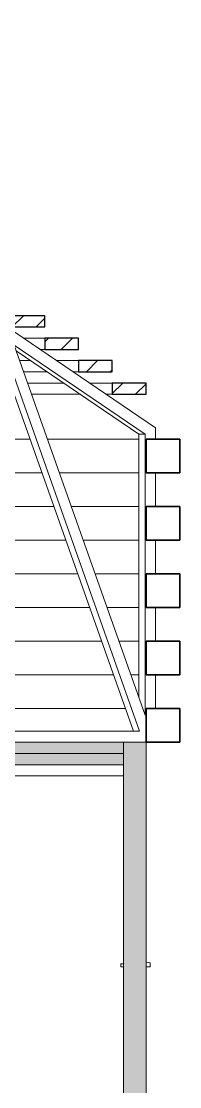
# Model space of a CAD drawing. Header units: millimetres. Extents: x -53195 to 48757, y -8729 to 15500.
# Drawn here: x -3159 to -1748, y 4932 to 14423 of the extents above; entities that cross this region are included whole.
import ezdxf

# ---------------------------------------------------------------- set-up
doc = ezdxf.new("R2010")
doc.units = ezdxf.units.MM
for name, color, linetype, lineweight in [('A-FLOR-FNSH', 192, 'Continuous', 35), ('A-FLOR-MCUT', 51, 'Continuous', 9), ('A-FLOR-PATT', 8, 'Continuous', 35), ('A-GENM', 13, 'Continuous', 9), ('A-GLAZ', 151, 'Continuous', 9), ('A-ROOF', 132, 'Continuous', 9), ('A-WALL', 113, 'Continuous', 9), ('A-WALL-PATT', 111, 'Continuous', 25)]:
    doc.layers.add(name, color=color, linetype=linetype, lineweight=lineweight)
pattern_1 = [(45, (-5970.54, 5575), (-106.066, 106.066), [])]

# ---------------------------------------------------------------- blocks, each defined once
blk = doc.blocks.new('HOOR LIGHT - HOOR LIGHT-165948-Section 4')
at = {"layer": 'A-GENM'}
h = blk.add_hatch(dxfattribs=at)
h.set_pattern_fill('FP_3', color=256, style=0, pattern_type=2)
h.set_pattern_definition(pattern_1)
h.paths.add_polyline_path([(-31604.5, 11100), (-31604.5, 11200), (-31904.5, 11200), (-31904.5, 11100)], flags=0)
h.paths.add_polyline_path([(-2348.1, 11100), (-2048.1, 11100), (-2048.1, 11200), (-2348.1, 11200)], flags=0)
for p, q in [((-3101.7, 11200), (-2779.7, 11200)), ((-2550.7, 11200), (-2348.1, 11200)), ((-2632.8, 11100), (-3066.3, 11100)), ((-2348.1, 11100), (-2403.8, 11100))]:
    blk.add_line(p, q, dxfattribs=at)
at = {"layer": 'A-GENM', "lineweight": 25}
for p, q in [((-2048.1, 11200), (-2348.1, 11200)), ((-2348.1, 11200), (-2348.1, 11100)), ((-2048.1, 11100), (-2048.1, 11200)), ((-2348.1, 11100), (-2048.1, 11100))]:
    blk.add_line(p, q, dxfattribs=at)
blk = doc.blocks.new('HOOR LIGHT1 - HOOR LIGHT-166020-Section 4')
at = {"layer": 'A-GENM'}
h = blk.add_hatch(dxfattribs=at)
h.set_pattern_fill('FP_3', color=256, style=0, pattern_type=2)
h.set_pattern_definition(pattern_1)
h.paths.add_polyline_path([(-31304.5, 11300), (-31304.5, 11400), (-31604.5, 11400), (-31604.5, 11300)], flags=0)
h.paths.add_polyline_path([(-2648.1, 11300), (-2348.1, 11300), (-2348.1, 11400), (-2648.1, 11400)], flags=0)
for p, q in [((-3172.4, 11400), (-3073.5, 11400)), ((-2844.5, 11400), (-2648.1, 11400)), ((-2926.6, 11300), (-3137, 11300)), ((-2648.1, 11300), (-2697.6, 11300))]:
    blk.add_line(p, q, dxfattribs=at)
at = {"layer": 'A-GENM', "lineweight": 25}
for p, q in [((-2348.1, 11400), (-2648.1, 11400)), ((-2648.1, 11400), (-2648.1, 11300)), ((-2348.1, 11300), (-2348.1, 11400)), ((-2648.1, 11300), (-2348.1, 11300))]:
    blk.add_line(p, q, dxfattribs=at)
blk = doc.blocks.new('HOOR LIGHT2 - HOOR LIGHT-166050-Section 4')
at = {"layer": 'A-GENM'}
h = blk.add_hatch(dxfattribs=at)
h.set_pattern_fill('FP_3', color=256, style=0, pattern_type=2)
h.set_pattern_definition(pattern_1)
h.paths.add_polyline_path([(-2648.1, 11500), (-2648.1, 11600), (-2948.1, 11600), (-2948.1, 11500), (-2701.8, 11500)], flags=0)
h.paths.add_polyline_path([(-31304.5, 11500), (-31004.5, 11500), (-31004.5, 11600), (-31304.5, 11600)], flags=0)
for p, q in [((-3138.3, 11600), (-2948.1, 11600)), ((-2948.1, 11500), (-2991.4, 11500))]:
    blk.add_line(p, q, dxfattribs=at)
at = {"layer": 'A-GENM', "lineweight": 25}
for p, q in [((-2648.1, 11600), (-2948.1, 11600)), ((-2948.1, 11600), (-2948.1, 11500)), ((-2648.1, 11500), (-2648.1, 11600)), ((-2948.1, 11500), (-2648.1, 11500))]:
    blk.add_line(p, q, dxfattribs=at)
blk = doc.blocks.new('HOOR LIGHT3 - HOOR LIGHT-166080-Section 4')
at = {"layer": 'A-GENM'}
h = blk.add_hatch(dxfattribs=at)
h.set_pattern_fill('FP_3', color=256, style=0, pattern_type=2)
h.set_pattern_definition(pattern_1)
h.paths.add_polyline_path([(-30704.5, 11700), (-30704.5, 11800), (-31004.5, 11800), (-31004.5, 11700)], flags=0)
h.paths.add_polyline_path([(-2948.1, 11700), (-2948.1, 11800), (-3248.1, 11800), (-3248.1, 11700)], flags=0)
at = {"layer": 'A-GENM', "lineweight": 25}
for p, q in [((-2948.1, 11800), (-3248.1, 11800)), ((-2948.1, 11700), (-2948.1, 11800)), ((-3248.1, 11700), (-2948.1, 11700))]:
    blk.add_line(p, q, dxfattribs=at)
blk = doc.blocks.new('TRUESS1 - TRUESS-169983-Section 4')
at = {"layer": 'A-GENM'}
for p, q in [((-7340.9, 11600), (-7340.9, 14422.9)), ((-7285.7, 14422.9), (-7340.9, 14422.9)), ((-7148.1, 14329.2), (-7285.7, 14422.9)), ((-7285.7, 14422.9), (-7285.7, 11600)), ((-6848.1, 14125), (-7105.1, 14300)), ((-5332.7, 8261.5), (-7131.1, 14199.4)), ((-7131.1, 14199.4), (-5332.7, 12975.2)), ((-5387.8, 12975.2), (-7116.8, 14152.1)), ((-7192.7, 14079.8), (-6441.7, 11600)), ((-7192.7, 11600), (-7192.7, 14079.8)), ((-6548.1, 13920.8), (-6811.3, 14100)), ((-6496.8, 11600), (-7192.7, 13897.8)), ((-6248.1, 13716.6), (-6517.4, 13900)), ((-5948.1, 13512.4), (-6223.6, 13700)), ((-5648.1, 13308.2), (-5929.8, 13500)), ((-5348.1, 13104), (-5635.9, 13300)), ((-1963, 10800), (-5342.1, 13100)), ((-5387.8, 8443.5), (-5387.8, 12975.2)), ((-5387.8, 12975.2), (-5332.7, 12975.2)), ((-5332.7, 12975.2), (-5332.7, 8261.5)), ((-5239.7, 12911.9), (-3419, 11672.6)), ((-5239.7, 8201.8), (-5239.7, 12911.9)), ((-3474.1, 11672.6), (-5239.7, 12874.4)), ((-5239.7, 8306.9), (-3474.1, 11672.6)), ((-3419, 11672.6), (-5239.7, 8201.8)), ((-3419, 11672.6), (-3474.1, 11672.6)), ((-6433.7, 11573.6), (-6411.4, 11500)), ((-5186.3, 8100), (-3379.6, 11544.1)), ((-3379.6, 11544.1), (-3379.6, 8100)), ((-2056, 8240.8), (-3221.1, 11538)), ((-3221.1, 11538), (-2056, 10745)), ((-2111.1, 10745), (-3203.7, 11488.6)), ((-3434.7, 8100), (-3434.7, 11439)), ((-3286.6, 8100), (-3286.6, 11441.8)), ((-3286.6, 11441.8), (-2105.8, 8100)), ((-7340.9, 8000), (-7340.9, 11300)), ((-7285.7, 11300), (-7285.7, 8000)), ((-7192.7, 8100), (-7192.7, 11300)), ((-6333.5, 11243), (-5381.6, 8100)), ((-2160.9, 8100), (-3286.6, 11285.8)), ((-5436.7, 8100), (-6333.1, 11059.5)), ((-2111.1, 8396.8), (-2111.1, 10745)), ((-2056, 10745), (-2111.1, 10745)), ((-2056, 10745), (-2056, 8240.8)), ((-1963, 10700), (-1963, 10800)), ((-1963, 10100), (-1963, 10400)), ((-1963, 9500), (-1963, 9800)), ((-1963, 8900), (-1963, 9200)), ((-1963, 8300), (-1963, 8600)), ((-6446.6, 8100), (-7192.7, 8100)), ((-5381.6, 8100), (-6333.5, 8100)), ((-3379.6, 8100), (-5186.3, 8100)), ((-2105.8, 8100), (-3286.6, 8100))]:
    blk.add_line(p, q, dxfattribs=at)
blk = doc.blocks.new('Arched _2_ - Arched _2_ 2-252812-Section 4')
at = {"layer": 'A-GLAZ'}
for p, q in [((-2273.1, 6025), (-2248.1, 6025)), ((-2273.1, 6025), (-2273.1, 6000)), ((-2248.1, 6000), (-2273.1, 6000)), ((-2010.6, 6033.8), (-2048.1, 6040.4)), ((-2048.1, 6000), (-2010.6, 6000)), ((-2010.6, 6000), (-2010.6, 6033.8))]:
    blk.add_line(p, q, dxfattribs=at)
blk = doc.blocks.new('POLYGON HOORNO1 - POLYGON HOORNO-266158-Section 4')
at = {"layer": 'A-ROOF'}
blk.add_line((-3286.6, 8300), (-2231.5, 8300), dxfattribs=at)
at = {"layer": 'A-ROOF', "lineweight": 35}
for p, q in [((-1748.1, 8300), (-2048.1, 8300)), ((-2048.1, 8300), (-2048.1, 8000)), ((-1748.1, 8000), (-1748.1, 8300)), ((-2048.1, 8000), (-1748.1, 8000))]:
    blk.add_line(p, q, dxfattribs=at)
blk = doc.blocks.new('POLYGON HOORNO2 - POLYGON HOORNO-266412-Section 4')
at = {"layer": 'A-ROOF'}
for p, q in [((-3286.6, 8900), (-2443.6, 8900)), ((-2288.9, 8900), (-2111.1, 8900)), ((-2337.6, 8600), (-3286.6, 8600)), ((-2111.1, 8600), (-2182.9, 8600))]:
    blk.add_line(p, q, dxfattribs=at)
at = {"layer": 'A-ROOF', "lineweight": 35}
for p, q in [((-1748.1, 8900), (-2048.1, 8900)), ((-2048.1, 8900), (-2048.1, 8600)), ((-1748.1, 8600), (-1748.1, 8900)), ((-2048.1, 8600), (-1748.1, 8600))]:
    blk.add_line(p, q, dxfattribs=at)
blk = doc.blocks.new('POLYGON HOORNO3 - POLYGON HOORNO-266474-Section 4')
at = {"layer": 'A-ROOF'}
for p, q in [((-3286.6, 9500), (-2655.6, 9500)), ((-2501, 9500), (-2111.1, 9500)), ((-2549.6, 9200), (-3286.6, 9200)), ((-2111.1, 9200), (-2395, 9200))]:
    blk.add_line(p, q, dxfattribs=at)
at = {"layer": 'A-ROOF', "lineweight": 35}
for p, q in [((-1748.1, 9500), (-2048.1, 9500)), ((-2048.1, 9500), (-2048.1, 9200)), ((-1748.1, 9200), (-1748.1, 9500)), ((-2048.1, 9200), (-1748.1, 9200))]:
    blk.add_line(p, q, dxfattribs=at)
blk = doc.blocks.new('POLYGON HOORNO4 - POLYGON HOORNO-266536-Section 4')
at = {"layer": 'A-ROOF'}
for p, q in [((-3286.6, 10100), (-2867.6, 10100)), ((-2713, 10100), (-2111.1, 10100)), ((-2761.6, 9800), (-3286.6, 9800)), ((-2111.1, 9800), (-2607, 9800))]:
    blk.add_line(p, q, dxfattribs=at)
at = {"layer": 'A-ROOF', "lineweight": 35}
for p, q in [((-1748.1, 10100), (-2048.1, 10100)), ((-2048.1, 10100), (-2048.1, 9800)), ((-1748.1, 9800), (-1748.1, 10100)), ((-2048.1, 9800), (-1748.1, 9800))]:
    blk.add_line(p, q, dxfattribs=at)
blk = doc.blocks.new('POLYGON HOORNO5 - POLYGON HOORNO-266598-Section 4')
at = {"layer": 'A-ROOF'}
for p, q in [((-3286.6, 10700), (-3079.6, 10700)), ((-2925, 10700), (-2111.1, 10700)), ((-2973.6, 10400), (-3286.6, 10400)), ((-2111.1, 10400), (-2819, 10400))]:
    blk.add_line(p, q, dxfattribs=at)
at = {"layer": 'A-ROOF', "lineweight": 35}
for p, q in [((-1748.1, 10700), (-2048.1, 10700)), ((-2048.1, 10700), (-2048.1, 10400)), ((-1748.1, 10400), (-1748.1, 10700)), ((-2048.1, 10400), (-1748.1, 10400))]:
    blk.add_line(p, q, dxfattribs=at)

msp = doc.modelspace()

# ---------------------------------------------------------------- hatches: boundary and pattern name
at = {"layer": 'A-FLOR-PATT', "lineweight": 9}
h = msp.add_hatch(dxfattribs=at)
h.set_pattern_fill('FP_2', color=256, style=0, pattern_type=2)
h.set_pattern_definition([(0, (-5970.54, 5575), (812.8, 203.2), [33.528, -576.072, 33.528, -576.072, -3251.2]), (0, (-5970.54, 5575), (812.8, 203.2), [-1219.2, 33.528, -1185.672, 33.528, -576.072, -1422.4]), (0, (-5970.54, 5575), (812.8, 203.2), [-3048, 33.528, -372.872, 33.528, -982.472]), (120, (-5665.74, 5676.6), (-582.3764, 602.3054), [33.528, -576.072, 33.528, -3827.272]), (120, (-5665.74, 5676.6), (-582.3764, 602.3054), [-643.128, -576.072, 33.528, -1185.672, -2032]), (120, (-5665.74, 5676.6), (-582.3764, 602.3054), [-2438.4, 33.528, -576.072, 33.528, -1388.872]), (120, (-5665.74, 5676.6), (-582.3764, 602.3054), [-3081.528, -372.872, 33.528, -982.472]), (240, (-5564.14, 6083), (-230.4236, -805.5054), [33.528, -576.072, 33.528, -576.072, -3251.2]), (240, (-5564.14, 6083), (-230.4236, -805.5054), [-1219.2, 33.528, -1185.672, 33.528, -576.072, -1422.4]), (240, (-5564.14, 6083), (-230.4236, -805.5054), [-3048, 33.528, -372.872, 33.528, -982.472])])
h.paths.add_polyline_path([(-25503.6, 7900), (-25503.6, 8000), (-31704.5, 8000), (-31704.5, 7900), (-25584.1, 7900)], flags=0)
h.paths.add_polyline_path([(-2248.1, 7900), (-2248.1, 8000), (-8446.6, 8000), (-8446.6, 7900), (-2293.2, 7900)], flags=0)
at = {"layer": 'A-FLOR-PATT'}
h = msp.add_hatch(color=256, dxfattribs=at)
h.paths.add_polyline_path([(-25584.1, 7800), (-25503.6, 7800), (-25503.6, 7900), (-31704.5, 7900), (-31704.5, 7800), (-25788.4, 7800)], flags=0)
h.paths.add_polyline_path([(-2248.1, 7800), (-2248.1, 7900), (-8446.6, 7900), (-8446.6, 7800), (-2293.2, 7800)], flags=0)
at = {"layer": 'A-WALL-PATT', "lineweight": 9}
h = msp.add_hatch(color=256, dxfattribs=at)
h.paths.add_polyline_path([(-2048.1, -3200), (-2048.1, -900), (-2248.1, -900), (-2248.1, -3200)], flags=0)
h.paths.add_polyline_path([(-2248.1, 1278.7), (-2048.1, 1278.7), (-2048.1, 8000), (-2248.1, 8000), (-2248.1, 1770.7)], flags=0)

# ---------------------------------------------------------------- linework, layer by layer
at = {"layer": 'A-FLOR-FNSH', "color": 1, "lineweight": 18}
for p, q in [((-2248.1, 8000), (-8446.6, 8000)), ((-2248.1, 7700), (-2248.1, 8000)), ((-7769.2, 7700), (-2248.1, 7700))]:
    msp.add_line(p, q, dxfattribs=at)
at = {"layer": 'A-FLOR-MCUT'}
for p, q in [((-2248.1, 7900), (-8446.6, 7900)), ((-2248.1, 7800), (-8446.6, 7800))]:
    msp.add_line(p, q, dxfattribs=at)
at = {"layer": 'A-WALL', "color": 1, "lineweight": 18}
for p, q in [((-2048.1, 8000), (-2248.1, 8000)), ((-2048.1, 1278.7), (-2048.1, 8000)), ((-2248.1, 7700), (-2248.1, 1278.7))]:
    msp.add_line(p, q, dxfattribs=at)

# ---------------------------------------------------------------- block references
at = {"layer": 'A-GENM'}
for name in ['TRUESS1 - TRUESS-169983-Section 4', 'HOOR LIGHT3 - HOOR LIGHT-166080-Section 4', 'HOOR LIGHT2 - HOOR LIGHT-166050-Section 4', 'HOOR LIGHT1 - HOOR LIGHT-166020-Section 4', 'HOOR LIGHT - HOOR LIGHT-165948-Section 4']:
    msp.add_blockref(name, (0, 0), dxfattribs=at)
at = {"layer": 'A-GLAZ'}
msp.add_blockref('Arched _2_ - Arched _2_ 2-252812-Section 4', (0, 0), dxfattribs=at)
at = {"layer": 'A-ROOF'}
for name in ['POLYGON HOORNO5 - POLYGON HOORNO-266598-Section 4', 'POLYGON HOORNO4 - POLYGON HOORNO-266536-Section 4', 'POLYGON HOORNO3 - POLYGON HOORNO-266474-Section 4', 'POLYGON HOORNO2 - POLYGON HOORNO-266412-Section 4', 'POLYGON HOORNO1 - POLYGON HOORNO-266158-Section 4']:
    msp.add_blockref(name, (0, 0), dxfattribs=at)

doc.saveas('drawing.dxf')
